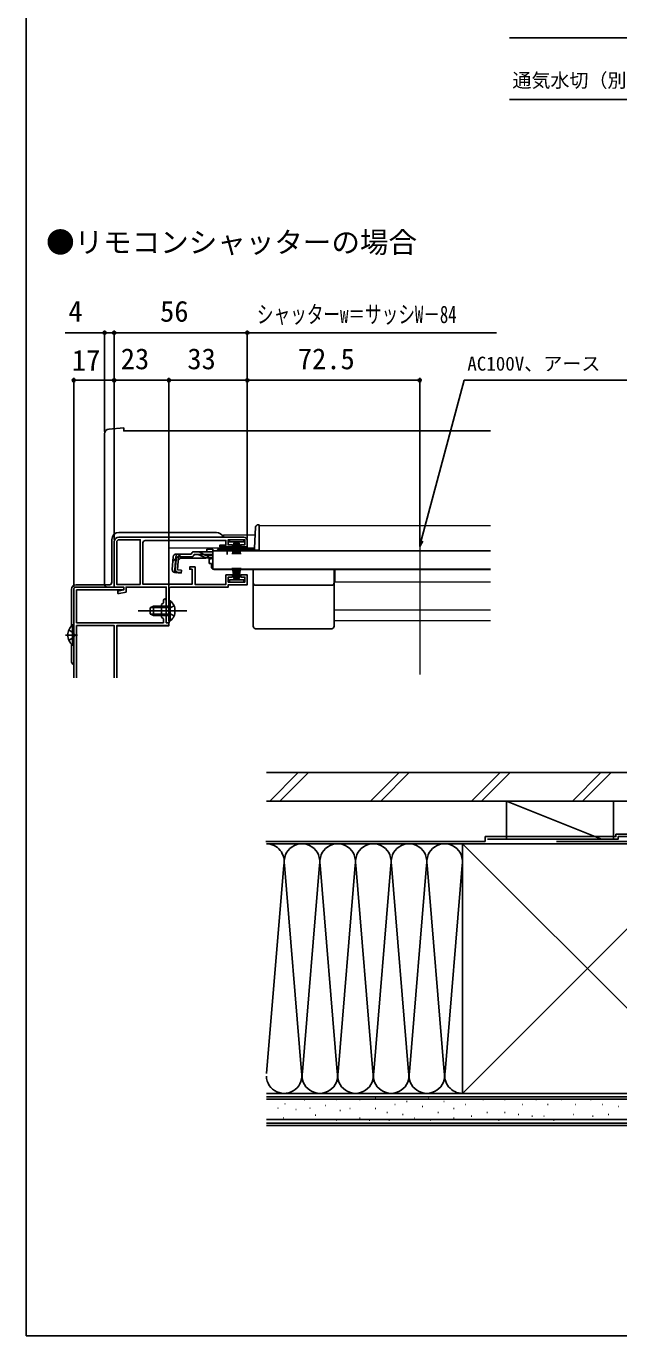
# Model space of a CAD drawing. Units: millimetres, scale not verified. Extents: x -525 to 525, y -783 to 778.
# Drawn here: x -525 to -276, y -783 to -232 of the extents above; entities that cross this region are included whole.
import ezdxf
from ezdxf.enums import TextEntityAlignment as Align

# ---------------------------------------------------------------- set-up
doc = ezdxf.new("R2010")
doc.units = ezdxf.units.MM
doc.header["$LTSCALE"] = 4
for name, color, linetype in [('0-1_USER1', 3, 'Continuous'), ('0-2_YKK_11', 7, 'Continuous'), ('0-5_YKK_13', 4, 'Continuous'), ('0-7_YKK_D', 6, 'Continuous'), ('0-8_YKK_ZWAK', 7, 'Continuous'), ('0-9_YSS_K', 3, 'Continuous'), ('0-A_YSS_KE', 3, 'Continuous')]:
    doc.layers.add(name, color=color, linetype=linetype)
doc.layers.add('0-4_YKK_12', color=2, linetype='Continuous', lineweight=18)
doc.styles.add('ＭＳ ゴシック', font='')
doc.styles.get('ＭＳ ゴシック').set_extended_font_data('MS Gothic')

msp = doc.modelspace()

# ---------------------------------------------------------------- linework, layer by layer
at = {"layer": '0-2_YKK_11'}
for p, q in [((-433.5, -446.699), (-486, -446.699)), ((-505, -505.903), (-505, -468.699))]:
    msp.add_line(p, q, dxfattribs=at)
for points in [[(-488, -448.699), (-488, -467.699), (-484, -467.699), (-484, -468.899), (-486.5, -469.399), (-486.5, -470.399), (-485.891, -470.399), (-483, -469.821), (-483, -467.699), (-466.1, -467.699), (-466.1, -482.699), (-464.9, -482.699), (-464.9, -478.157), (-465.02, -477.974), (-465.02, -477.424), (-464.9, -477.24), (-464.9, -468.699)], [(-486.9, -448.699), (-486.9, -466.599), (-477, -466.599)], [(-477, -466.599), (-477, -447.799), (-486, -447.799)], [(-463.9, -467.699), (-440, -467.699), (-440, -466.699), (-432, -466.699), (-432, -462.599), (-434.75, -462.599), (-434.75, -463.499), (-433, -463.499), (-433, -465.599), (-440, -465.599), (-440, -463.499), (-438.25, -463.499), (-438.25, -462.599), (-441, -462.599), (-441, -466.599), (-454, -466.599), (-454, -459.199), (-456.2, -459.199), (-456.2, -460.199), (-455.2, -460.199), (-455.2, -466.499), (-475.9, -466.499), (-475.9, -449.099)], [(-474.9, -448.099), (-441, -448.099), (-441, -449.999), (-443.5, -449.999), (-443.5, -450.799), (-438.25, -450.799), (-438.25, -449.899), (-440, -449.899), (-440, -447.799), (-433, -447.799), (-433, -449.899), (-434.75, -449.899), (-434.75, -450.799), (-432, -450.799), (-432, -448.199)], [(-504, -467.699), (-484, -467.699), (-484, -468.899), (-503.8, -468.899), (-503.8, -482.699), (-467.3, -482.699), (-467.3, -481.099), (-468.1, -480.299), (-468.1, -475.099), (-467.3, -474.299), (-467.3, -473.299)], [(-466.1, -473.299), (-466.1, -477.24), (-466.22, -477.424), (-466.22, -477.974), (-466.1, -478.157), (-466.1, -482.699), (-465, -482.699), (-465, -483.899), (-486.9, -483.899), (-486.9, -505.903)], [(-488, -505.903), (-488, -483.899), (-503.8, -483.899), (-503.8, -505.903)]]:
    msp.add_lwpolyline(points, dxfattribs=at)
for centre, radius, start, end in [((-486, -448.699), 2, 90.00002, 180), ((-486, -448.699), 0.9, 90.00001, 179.99999), ((-474.9, -449.099), 1, 90.00001, 179.99999), ((-433.5, -448.199), 1.5, 0.00001, 89.99999), ((-504, -468.699), 1, 90, 180), ((-463.9, -468.699), 1, 90.00001, 179.99999), ((-466.7, -473.299), 0.6, 0, 180)]:
    msp.add_arc(centre, radius, start, end, dxfattribs=at)
at = {"layer": '0-4_YKK_12'}
for p, q in [((-442, -445.697), (-442, -446.699)), ((-442, -445.697), (-428.68, -445.697)), ((-427, -441.799), (-329.75, -441.799)), ((-427, -441.799), (-427, -452.299)), ((-465, -466.499), (-465, -451.197)), ((-465, -451.197), (-428.968, -451.197)), ((-442, -450.799), (-442, -451.197)), ((-359.5, -448.781), (-359.5, -504.412)), ((-446.5, -452.299), (-443.25, -452.299)), ((-437.75, -452.299), (-427, -452.299)), ((-445, -460.099), (-445, -460.299)), ((-445, -460.299), (-329.75, -460.299)), ((-329.75, -460.299), (-445, -460.299)), ((-395, -465.499), (-395, -460.299)), ((-395, -465.499), (-329.75, -465.499)), ((-395.5, -477.299), (-329.75, -477.299)), ((-465, -484.199), (-486.9, -484.199)), ((-465, -484.199), (-465, -482.622)), ((-395.5, -481.799), (-329.75, -481.799))]:
    msp.add_line(p, q, dxfattribs=at)
at = {"layer": '0-5_YKK_13'}
for p, q in [((-484.001, -400.699), (-490.176, -401.239)), ((-492.001, -403.231), (-492.001, -466.699)), ((-445.001, -444.699), (-486, -444.699)), ((-428.975, -451.325), (-428.51, -442.446)), ((-427.511, -441.499), (-427, -441.499)), ((-427, -441.499), (-427, -452.299)), ((-489, -465.699), (-489, -447.699)), ((-440.5, -454.019), (-440.5, -450.395)), ((-437.5, -448.702), (-438.2, -453.802)), ((-437.8, -453.802), (-437.3, -448.702)), ((-437.1, -448.702), (-437.45, -453.802)), ((-437.15, -453.802), (-436.9, -448.702)), ((-436.7, -448.702), (-436.9, -453.802)), ((-436.5, -448.702), (-436.5, -453.802)), ((-436.3, -448.702), (-436.1, -453.802)), ((-435.85, -453.802), (-436.1, -448.702)), ((-435.9, -448.702), (-435.55, -453.802)), ((-435.2, -453.802), (-435.7, -448.702)), ((-435.5, -448.702), (-434.8, -453.802)), ((-429, -451.47), (-429, -452.224)), ((-463.121, -454.914), (-463.591, -460.286)), ((-460.025, -453.819), (-463.286, -456.807)), ((-462.555, -460.377), (-462.077, -454.914)), ((-461.799, -454.904), (-462.278, -460.378)), ((-461.799, -454.904), (-462.088, -454.875)), ((-461.925, -453.819), (-455.568, -453.819)), ((-461.359, -460.482), (-460.882, -455.019)), ((-460.104, -455.519), (-460.997, -456.337)), ((-460.882, -455.019), (-455.568, -455.019)), ((-460.104, -455.519), (-449.9, -455.519)), ((-455.568, -453.819), (-455.538, -453.708)), ((-452.87, -454.019), (-454.385, -454.019)), ((-454.379, -452.819), (-452.933, -452.819)), ((-452.933, -452.819), (-446.5, -452.819)), ((-446.5, -454.019), (-452.87, -454.019)), ((-452.016, -454.21), (-449.905, -455.207)), ((-449.948, -454.17), (-451.974, -453.064)), ((-449.052, -455.398), (-446.5, -455.398)), ((-448.989, -454.415), (-446.5, -454.415)), ((-447, -455.799), (-448, -455.799)), ((-448, -457.799), (-448, -455.799)), ((-447, -455.398), (-447, -455.799)), ((-446.5, -451.819), (-446.5, -452.819)), ((-446.5, -452.499), (-329.75, -452.499)), ((-446.5, -452.819), (-446.5, -452.589)), ((-444.507, -452.299), (-443.25, -452.299)), ((-444.007, -451.799), (-442.373, -451.799)), ((-443.25, -452.499), (-443.25, -452.166)), ((-443.25, -452.166), (-437.75, -452.166)), ((-443.25, -452.499), (-437.75, -452.499)), ((-438.626, -451.799), (-429.474, -451.799)), ((-437.75, -452.499), (-437.75, -452.166)), ((-437.75, -452.299), (-429, -452.299)), ((-427, -452.224), (-429, -452.224)), ((-427, -452.299), (-429, -452.299)), ((-462.5, -461.586), (-459.77, -461.825)), ((-459.745, -461.536), (-461.463, -461.363)), ((-461.359, -460.482), (-459.666, -460.63)), ((-459.666, -460.63), (-459.77, -461.825)), ((-447, -457.799), (-448, -457.799)), ((-447, -457.799), (-447, -459.299)), ((-446, -460.299), (-429.5, -460.299)), ((-445, -460.099), (-445, -460.299)), ((-437.5, -464.699), (-438.2, -459.599)), ((-437.8, -459.599), (-437.3, -464.699)), ((-437.1, -464.699), (-437.45, -459.599)), ((-437.15, -459.599), (-436.9, -464.699)), ((-436.7, -464.699), (-436.9, -459.599)), ((-436.5, -464.699), (-436.5, -459.599)), ((-436.3, -464.699), (-436.1, -459.599)), ((-435.85, -459.599), (-436.1, -464.699)), ((-435.9, -464.699), (-435.55, -459.599)), ((-435.2, -459.599), (-435.7, -464.699)), ((-435.5, -464.699), (-434.8, -459.599)), ((-429.5, -484.199), (-429.5, -460.299)), ((-395.5, -484.199), (-395.5, -460.299)), ((-504, -466.699), (-490, -466.699)), ((-491.001, -467.699), (-488.001, -467.699)), ((-488.001, -467.699), (-488.001, -467.399)), ((-428.5, -466.955), (-396.5, -466.955)), ((-506, -484.111), (-506, -468.699)), ((-464.9, -473.45), (-464.9, -479.7)), ((-464.9, -473.45), (-464.391, -473.45)), ((-464.391, -473.45), (-464.391, -479.7)), ((-457.4, -477.7), (-477.9, -477.7)), ((-471.5, -475.7), (-472.9, -476.4)), ((-472.9, -476.4), (-472.9, -479)), ((-471.5, -479.7), (-472.9, -479)), ((-472.809, -476.355), (-464.9, -476.355)), ((-472.809, -479.046), (-464.9, -479.046)), ((-471.5, -479.7), (-471.5, -475.7)), ((-464.391, -481.95), (-464.391, -475.7)), ((-505.509, -483.649), (-505.509, -492.149)), ((-505, -483.649), (-505.509, -483.649)), ((-505, -483.649), (-505, -492.149)), ((-471.5, -479.7), (-464.9, -479.7)), ((-464.9, -481.95), (-464.391, -481.95)), ((-508.491, -487.899), (-503.405, -487.899)), ((-505, -485.899), (-505, -489.899)), ((-428.5, -485.199), (-396.5, -485.199)), ((-506, -498.699), (-506, -491.686)), ((-505, -492.149), (-505.509, -492.149))]:
    msp.add_line(p, q, dxfattribs=at)
for points in [[(-484.001, -400.699), (-484.001, -401.999), (-329.75, -401.999)], [(-446.5, -451.819), (-449, -451.819), (-449, -452.819)], [(-446.5, -452.499), (-446.5, -460.099), (-329.75, -460.099)], [(-464.9, -481.95), (-464.9, -475.7), (-471.5, -475.7)], [(-462.804, -475.625), (-464.711, -476.555), (-465.32, -477.7)], [(-462.804, -479.775), (-464.711, -478.845), (-465.32, -477.7)], [(-507.096, -485.824), (-505.189, -486.754), (-504.58, -487.899)], [(-507.096, -489.974), (-505.189, -489.044), (-504.58, -487.899)]]:
    msp.add_lwpolyline(points, dxfattribs=at)
for points in [[(-433.5, -447.802), (-433.5, -448.702), (-439.5, -448.702), (-439.5, -447.802)], [(-433.5, -465.599), (-433.5, -464.699), (-439.5, -464.699), (-439.5, -465.599)]]:
    msp.add_lwpolyline(points, close=True, dxfattribs=at)
for centre, radius, start, end in [((-490.001, -403.231), 2, 95, 180), ((-486, -447.699), 3, 90, 180), ((-445, -447.699), 3, 19.47154, 90), ((-427.511, -442.499), 1, 90, 177), ((-440.5, -457.499), 6, 62.72039, 117.27961), ((-429.474, -451.299), 0.5, 270, 357), ((-461.925, -455.019), 1.2, 90, 175), ((-460.882, -455.019), 1.2, 90, 175), ((-455.568, -453.819), 1.2, 270, 350.40593), ((-454.379, -454.019), 1.2, 90, 165), ((-452.933, -454.819), 2, 61.34821, 90), ((-452.87, -456.019), 2, 64.72727, 90), ((-448.989, -452.415), 2, 241.34821, 270), ((-449.052, -453.398), 2, 244.72727, 270), ((-449.9, -453.619), 1.9, 270, 291.09634), ((-449.9, -453.619), 1.9, 291.09634, 347.8468), ((-444.007, -452.299), 0.5, 90, 180), ((-462.395, -460.391), 1.2, 175, 265), ((-461.359, -460.482), 1.2, 175, 265), ((-461.371, -460.458), 0.91, 175, 264.23615), ((-446, -459.299), 1, 180, 270), ((-504, -468.699), 2, 90, 180), ((-491.001, -466.699), 1, 180, 270), ((-490, -465.699), 1, 270, 0), ((-428.5, -465.955), 1, 180, 270), ((-396.5, -465.955), 1, 270, 0), ((-467.931, -477.7), 5.531, 309.79413, 50.20587), ((-501.969, -487.899), 5.531, 129.79413, 230.20587), ((-428.5, -484.199), 1, 180, 270), ((-396.5, -484.199), 1, 270, 0), ((-504, -498.699), 2, 180, 239.99939)]:
    msp.add_arc(centre, radius, start, end, dxfattribs=at)
at = {"layer": '0-7_YKK_D'}
for p, q in [((-492.001, -402.231), (-492.001, -359.699)), ((-488, -447.699), (-488, -359.699)), ((-488, -447.699), (-488, -359.699)), ((-432, -360.699), (-488, -360.699)), ((-432, -360.699), (-434.55, -360.699)), ((-432, -447.199), (-432, -359.699)), ((-432, -447.199), (-432, -359.699)), ((-432, -360.699), (-329.75, -360.699)), ((-329.75, -360.699), (-327.2, -360.699)), ((-505, -467.699), (-505, -379.699)), ((-488, -447.699), (-488, -379.699)), ((-488, -447.699), (-488, -379.699)), ((-465, -481.999), (-465, -379.699)), ((-465, -481.999), (-465, -379.699)), ((-432, -447.199), (-432, -379.699)), ((-432, -447.199), (-432, -379.699)), ((-359.5, -447.781), (-359.5, -379.699)), ((-505, -380.699), (-488, -380.699)), ((-465, -380.699), (-488, -380.699)), ((-465, -380.699), (-432, -380.699)), ((-432, -380.699), (-359.5, -380.699))]:
    msp.add_line(p, q, dxfattribs=at)
for points in [[(-158.799, -181.548), (-160.888, -183.011), (-237.36, -236.557), (-321.68, -236.557)], [(-198.093, -235.109), (-200.182, -236.572), (-237.36, -262.605), (-321.68, -262.605)], [(-488, -360.699), (-492.001, -360.699), (-508.67, -360.699)], [(-359.5, -450.609), (-358.84, -448.146), (-340.767, -380.699), (-259.678, -380.699)], [(-359.5, -447.969), (-359.5, -450.609), (-358.18, -448.323)]]:
    msp.add_lwpolyline(points, dxfattribs=at)
for centre in [(-492.001, -360.699), (-488, -360.699), (-488, -360.699), (-432, -360.699), (-432, -360.699), (-505, -380.699), (-488, -380.699), (-488, -380.699), (-465, -380.699), (-465, -380.699), (-432, -380.699), (-432, -380.699), (-359.5, -380.699)]:
    msp.add_circle(centre, 0.637, dxfattribs=at)
at = {"layer": '0-8_YKK_ZWAK'}
msp.add_line((-525, 747.3), (-525, -782.7), dxfattribs=at)
msp.add_lwpolyline([(-525, -782.7), (525, -782.7), (525, 747.3)], dxfattribs=at)
at = {"layer": '0-9_YSS_K'}
for p, q in [((-410.559, -545.7), (-422.559, -557.7)), ((-406.316, -545.7), (-418.316, -557.7)), ((-368.133, -545.7), (-380.133, -557.7)), ((-363.89, -545.7), (-375.89, -557.7)), ((-325.706, -545.7), (-337.706, -557.7)), ((-321.463, -545.7), (-333.463, -557.7)), ((-295.28, -557.7), (-283.28, -545.7)), ((-279.037, -545.7), (-291.037, -557.7)), ((-282.995, -573.7), (-322.995, -557.7)), ((-322.995, -557.7), (-322.995, -573.7)), ((-277.995, -557.7), (-322.995, -557.7)), ((-277.995, -557.7), (-277.995, -573.7)), ((-423.995, -575.7), (-341.5, -575.7)), ((-341.5, -575.7), (-423.995, -575.7)), ((-236.5, -680.7), (-341.5, -575.7)), ((-236.5, -575.7), (-341.5, -680.7)), ((-322.995, -575.7), (-277.995, -575.7)), ((-416.658, -584.732), (-423.995, -672.404)), ((-409.158, -671.669), (-416.342, -584.732)), ((-401.658, -584.732), (-408.842, -671.669)), ((-394.158, -671.669), (-401.342, -584.732)), ((-386.658, -584.732), (-393.842, -671.669)), ((-379.158, -671.669), (-386.342, -584.732)), ((-371.658, -584.732), (-378.842, -671.669)), ((-364.158, -671.669), (-371.342, -584.732)), ((-356.658, -584.732), (-363.842, -671.669)), ((-349.158, -671.669), (-356.342, -584.732)), ((-341.658, -584.732), (-348.842, -671.669)), ((-423.995, -682.2), (-224, -682.2)), ((-341.5, -680.7), (-422.995, -680.7)), ((-378.012, -682.442), (-378.212, -682.442)), ((-355.76, -682.442), (-355.96, -682.442)), ((-418.985, -686.923), (-419.185, -686.923)), ((-416.063, -685.17), (-416.263, -685.17)), ((-411.389, -687.507), (-411.589, -687.507)), ((-407.883, -683.417), (-408.083, -683.417)), ((-405.546, -686.923), (-405.746, -686.923)), ((-399.119, -685.754), (-399.319, -685.754)), ((-394.496, -683.266), (-394.696, -683.266)), ((-392.847, -687.887), (-393.047, -687.887)), ((-388.727, -687.062), (-388.927, -687.062)), ((-384.606, -683.266), (-384.806, -683.266)), ((-378.012, -687.062), (-378.212, -687.062)), ((-373.067, -688.711), (-373.267, -688.711)), ((-369.771, -685.414), (-369.971, -685.414)), ((-364.826, -684.09), (-365.026, -684.09)), ((-358.233, -686.238), (-358.433, -686.238)), ((-351.639, -688.711), (-351.839, -688.711)), ((-349.167, -684.09), (-349.367, -684.09)), ((-345.046, -687.062), (-345.246, -687.062)), ((-340.101, -685.414), (-340.301, -685.414)), ((-332.684, -683.266), (-332.884, -683.266)), ((-331.035, -688.711), (-331.235, -688.711)), ((-323.618, -683.266), (-323.818, -683.266)), ((-323.618, -688.711), (-323.818, -688.711)), ((-316.2, -685.414), (-316.4, -685.414)), ((-310.431, -683.266), (-310.631, -683.266)), ((-305.486, -685.414), (-305.686, -685.414)), ((-299.717, -683.266), (-299.917, -683.266)), ((-293.948, -685.414), (-294.148, -685.414)), ((-287.424, -683.266), (-287.624, -683.266)), ((-282.479, -685.414), (-282.679, -685.414)), ((-275.885, -686.238), (-276.085, -686.238)), ((-423.995, -691.7), (-224, -691.7)), ((-423.995, -694.2), (-224, -694.2)), ((-416.647, -691.013), (-416.848, -691.013)), ((-403.209, -689.844), (-403.409, -689.844)), ((-394.496, -692.007), (-394.696, -692.007)), ((-384.606, -691.183), (-384.806, -691.183)), ((-380.485, -692.007), (-380.685, -692.007)), ((-372.243, -692.007), (-372.443, -692.007)), ((-366.474, -689.535), (-366.674, -689.535)), ((-361.529, -691.183), (-361.729, -691.183)), ((-354.936, -692.007), (-355.136, -692.007)), ((-345.046, -691.183), (-345.246, -691.183)), ((-337.629, -690.359), (-337.829, -690.359)), ((-326.09, -692.007), (-326.29, -692.007)), ((-317.849, -689.535), (-318.049, -689.535)), ((-312.08, -690.359), (-312.28, -690.359)), ((-307.135, -690.359), (-307.335, -690.359)), ((-303.014, -692.007), (-303.214, -692.007)), ((-294.772, -689.535), (-294.972, -689.535)), ((-286.599, -690.359), (-286.799, -690.359)), ((-280.006, -689.535), (-280.206, -689.535))]:
    msp.add_line(p, q, dxfattribs=at)
for centre, start, end in [((-424, -583.2), 348.21647, 89.96402), ((-409, -583.2), 348.21647, 191.78354), ((-394, -583.2), 348.21647, 191.78354), ((-379, -583.2), 348.21647, 191.78354), ((-364, -583.2), 348.21647, 191.78354), ((-349, -583.2), 348.21647, 191.78354), ((-416.5, -673.2), 182.02977, 11.78354), ((-401.5, -673.2), 168.21647, 11.78354), ((-386.5, -673.2), 168.21647, 11.78354), ((-371.5, -673.2), 168.21647, 11.78354), ((-356.5, -673.2), 168.21647, 11.78354), ((-341.5, -673.2), 168.21647, 270)]:
    msp.add_arc(centre, 7.5, start, end, dxfattribs=at)
at = {"layer": '0-A_YSS_KE'}
for p, q in [((-423.995, -557.7), (-264.995, -557.7)), ((-332.005, -574.704), (-332.005, -572.7)), ((-277.005, -571.7), (-256.01, -571.7)), ((-276.005, -572.7), (-256.009, -572.7)), ((-332.005, -574.704), (-424.262, -574.704)), ((-252, -574.704), (-302, -574.704)), ((-423.995, -680.7), (-224, -680.7)), ((-224, -683.2), (-423.995, -683.2)), ((-423.995, -693.2), (-224, -693.2))]:
    msp.add_line(p, q, dxfattribs=at)
for points in [[(-423.995, -545.7), (-264.995, -545.7), (-264.995, -557.7)], [(-277.005, -571.7), (-277.005, -572.7), (-332.005, -572.7)], [(-276.005, -572.7), (-276.005, -573.7), (-331.005, -573.7)]]:
    msp.add_lwpolyline(points, dxfattribs=at)
msp.add_lwpolyline([(-341.5, -680.7), (-341.5, -575.7), (-236.5, -575.7), (-236.5, -680.7)], close=True, dxfattribs=at)

# ---------------------------------------------------------------- texts
at = {"layer": '0-1_USER1', "style": 'ＭＳ ゴシック'}
msp.add_text('●リモコンシャッターの場合', height=8.798, dxfattribs=at).set_placement((-516.636, -329.677), align=Align.BOTTOM_LEFT)
at = {"layer": '0-7_YKK_D', "style": 'ＭＳ ゴシック'}
for s, height, p in [('通気水切（別途）', 5.865, (-320.51, -259.213)), ('4', 8.798, (-507.283, -358.699)), ('56', 8.798, (-468.693, -358.699)), ('17', 8.798, (-505.781, -379.298)), ('23', 8.798, (-485.227, -378.699)), ('33', 8.798, (-457.227, -378.699)), ('72.5', 8.798, (-410.75, -378.699)), ('AC100V、アース', 5.865, (-339.465, -378.391))]:
    msp.add_text(s, height=height, dxfattribs=at).set_placement(p, align=Align.BOTTOM_LEFT)
at = {"layer": '0-7_YKK_D', "style": 'ＭＳ ゴシック', "width": 0.7}
msp.add_text('シャッターw＝サッシW－84', height=7.331, dxfattribs=at).set_placement((-427.981, -358.822), align=Align.BOTTOM_LEFT)

doc.saveas('drawing.dxf')
